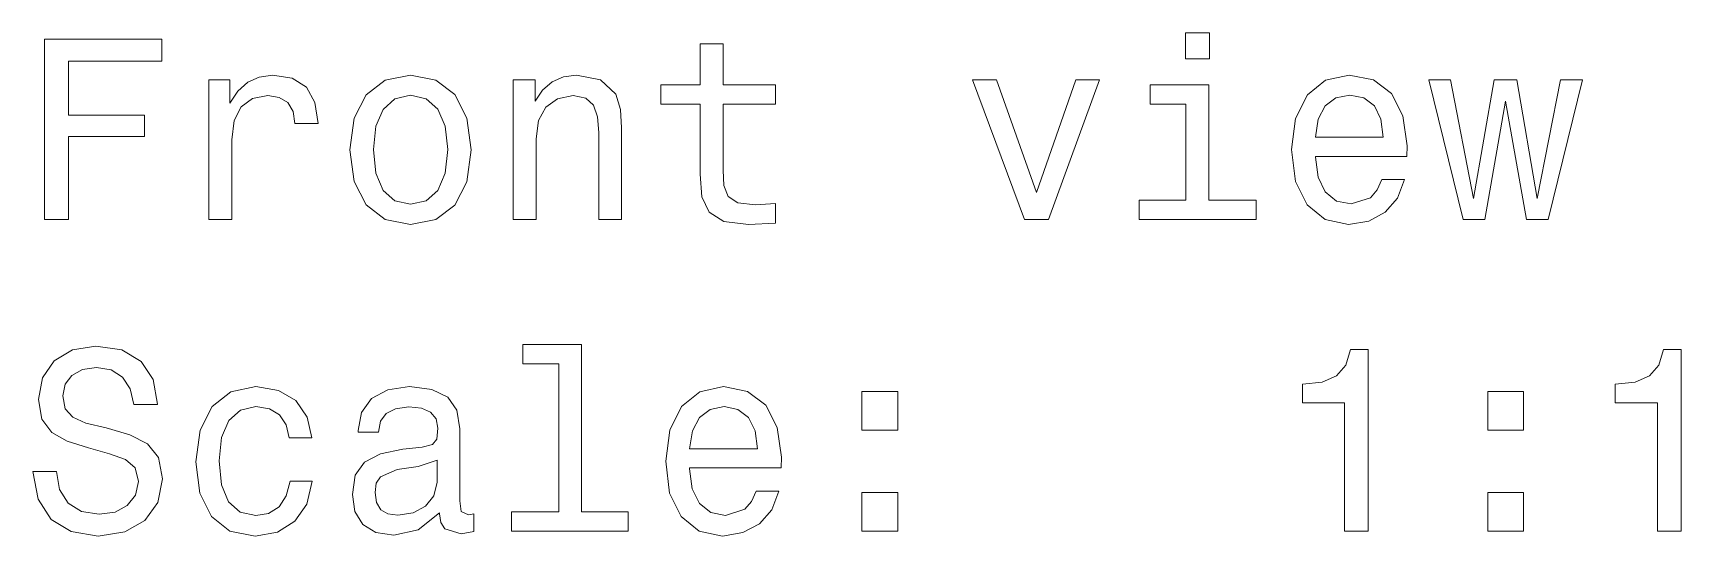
# Model space of a CAD drawing. Extents: x 140 to 280, y -30 to 159.
# Drawn here: x 194.62 to 226.6, y -29.8 to -20.04 of the extents above.
import ezdxf

# ---------------------------------------------------------------- set-up
doc = ezdxf.new("R2010")
doc.units = 0

msp = doc.modelspace()

# ---------------------------------------------------------------- linework, layer by layer
at = {"color": 7, "lineweight": 13}
for points in [[(217.452057, -20.03751), (216.983047, -20.03751), (216.983047, -20.541832), (217.452057, -20.541832)], [(194.838226, -23.658546), (195.307251, -23.658546), (195.307251, -22.049757), (196.779877, -22.049757), (196.779877, -21.631168), (195.307251, -21.631168), (195.307251, -20.582178), (197.117767, -20.582178), (197.117767, -20.158546), (194.838226, -20.158546)], [(207.567337, -21.419353), (207.567337, -22.775982), (207.597595, -23.214743), (207.7388, -23.517336), (208.021225, -23.69385), (208.500336, -23.754368), (209.024826, -23.729151), (209.024826, -23.345867), (208.641541, -23.376125), (208.293564, -23.335779), (208.106964, -23.2097), (208.026276, -22.997883), (208.011139, -22.700333), (208.011139, -21.419353), (209.024826, -21.419353), (209.024826, -21.041111), (208.011139, -21.041111), (208.011139, -20.249325), (207.567337, -20.249325), (207.567337, -21.041111), (206.800766, -21.041111), (206.800766, -21.419353)], [(198.030594, -23.658546), (198.474396, -23.658546), (198.474396, -22.110275), (198.519791, -21.737076), (198.65596, -21.469786), (198.877853, -21.308403), (199.1754, -21.252926), (199.397308, -21.288229), (199.563736, -21.389093), (199.664597, -21.560564), (199.699905, -21.792553), (200.148743, -21.792553), (200.088226, -21.38405), (199.921799, -21.091543), (199.644424, -20.915031), (199.26619, -20.854511), (199.008972, -20.894857), (198.787079, -20.995722), (198.590393, -21.167192), (198.434052, -21.399181), (198.434052, -20.950333), (198.030594, -20.950333)], [(200.769073, -22.306961), (200.849762, -22.922235), (201.081741, -23.376125), (201.449905, -23.658546), (201.944138, -23.754368), (202.433334, -23.658546), (202.801483, -23.381168), (203.033478, -22.927279), (203.119217, -22.306961), (203.033478, -21.691689), (202.801483, -21.232754), (202.433334, -20.955376), (201.944138, -20.854511), (201.449905, -20.955376), (201.081741, -21.237797), (200.849762, -21.691689)], [(203.936218, -23.658546), (204.38002, -23.658546), (204.38002, -22.095146), (204.4254, -21.737076), (204.571655, -21.474829), (204.798599, -21.313446), (205.101196, -21.252926), (205.343277, -21.30336), (205.494568, -21.439526), (205.570221, -21.666471), (205.595428, -21.969065), (205.595428, -23.658546), (206.039246, -23.658546), (206.039246, -21.878286), (206.019073, -21.520218), (205.928284, -21.222668), (205.630737, -20.950333), (205.166763, -20.854511), (204.909561, -20.889814), (204.692703, -20.985636), (204.506104, -21.147018), (204.359848, -21.363878), (204.359848, -20.950333), (203.936218, -20.950333)], [(213.856247, -23.658546), (214.325256, -23.658546), (215.313736, -20.950333), (214.854797, -20.950333), (214.093277, -23.13405), (213.31662, -20.950333), (212.852646, -20.950333)], [(217.436935, -23.285347), (217.436935, -21.041111), (216.297165, -21.041111), (216.297165, -21.419353), (216.993134, -21.419353), (216.993134, -23.285347), (216.085358, -23.285347), (216.085358, -23.658546), (218.354797, -23.658546), (218.354797, -23.285347)], [(219.504654, -22.433043), (221.279877, -22.433043), (221.284912, -22.226271), (221.204224, -21.646299), (220.98233, -21.212582), (220.629303, -20.950333), (220.160278, -20.854511), (219.70134, -20.955376), (219.348312, -21.237797), (219.121368, -21.696732), (219.04068, -22.301918), (219.116333, -22.922235), (219.343277, -23.376125), (219.691254, -23.658546), (220.145142, -23.754368), (220.538513, -23.688807), (220.861282, -23.517336), (221.098312, -23.245001), (221.234482, -22.881889), (220.795715, -22.881889), (220.704941, -23.083618), (220.573822, -23.234915), (220.200623, -23.355953), (219.913162, -23.300478), (219.696304, -23.123964), (219.555084, -22.8365), (219.504654, -22.448172)], [(222.792847, -23.658546), (223.196304, -21.358835), (223.599762, -23.658546), (224.023392, -23.658546), (224.689087, -20.950333), (224.260422, -20.950333), (223.811569, -23.250046), (223.413162, -20.950333), (222.974396, -20.950333), (222.575989, -23.250046), (222.127136, -20.950333), (221.703506, -20.950333), (222.369202, -23.658546)], [(201.222961, -22.301918), (201.268341, -21.848028), (201.409561, -21.520218), (201.636505, -21.318489), (201.944138, -21.247883), (202.246735, -21.318489), (202.473679, -21.515175), (202.614883, -21.848028), (202.665314, -22.301918), (202.614883, -22.760853), (202.473679, -23.093704), (202.246735, -23.295435), (201.944138, -23.360996), (201.636505, -23.295435), (201.409561, -23.093704), (201.268341, -22.760853)], [(219.504654, -22.059843), (219.560135, -21.711861), (219.696304, -21.454657), (219.903076, -21.298317), (220.175415, -21.24284), (220.442703, -21.298317), (220.649475, -21.454657), (220.775543, -21.711861), (220.820938, -22.059843)], [(195.075256, -28.550476), (194.616333, -28.550476), (194.717194, -29.085058), (194.96936, -29.47843), (195.357681, -29.715462), (195.882172, -29.801197), (196.401627, -29.720505), (196.789963, -29.498604), (197.037079, -29.150621), (197.127853, -28.691687), (197.0522, -28.278143), (196.840393, -28.010851), (196.497452, -27.834339), (196.038513, -27.703215), (195.645142, -27.607393), (195.387939, -27.496441), (195.241684, -27.335058), (195.196304, -27.082897), (195.241684, -26.855951), (195.372818, -26.684483), (195.574539, -26.568489), (195.851913, -26.528143), (196.134338, -26.578575), (196.356247, -26.714741), (196.502502, -26.941687), (196.573105, -27.249325), (197.032028, -27.249325), (197.032028, -27.239237), (196.95134, -26.765175), (196.71431, -26.412148), (196.34111, -26.190247), (195.836792, -26.114597), (195.382904, -26.190247), (195.029877, -26.402061), (194.802933, -26.729872), (194.722229, -27.153503), (194.787796, -27.531744), (194.979446, -27.78895), (195.282028, -27.960419), (195.695572, -28.091543), (196.10408, -28.207537), (196.411713, -28.318487), (196.598312, -28.479872), (196.663879, -28.742119), (196.603363, -29.009411), (196.447021, -29.21114), (196.209991, -29.337219), (195.902344, -29.377565), (195.559418, -29.32209), (195.297165, -29.160707), (195.130737, -28.898458)], [(204.818771, -26.457537), (204.818771, -29.332176), (203.90596, -29.332176), (203.90596, -29.705376), (206.170364, -29.705376), (206.170364, -29.332176), (205.262589, -29.332176), (205.262589, -26.084339), (204.122818, -26.084339), (204.122818, -26.457537)], [(220.069504, -29.705376), (220.528427, -29.705376), (220.528427, -26.180161), (220.185486, -26.180161), (220.094711, -26.487797), (219.913162, -26.694569), (219.635773, -26.815605), (219.252502, -26.855951), (219.252502, -27.214022), (220.069504, -27.214022)], [(226.141541, -29.705376), (226.600479, -29.705376), (226.600479, -26.180161), (226.257538, -26.180161), (226.166763, -26.487797), (225.985199, -26.694569), (225.707825, -26.815605), (225.324539, -26.855951), (225.324539, -27.214022), (226.141541, -27.214022)], [(199.588943, -27.894857), (200.02771, -27.894857), (199.936935, -27.491398), (199.720078, -27.173676), (199.382172, -26.97699), (198.94342, -26.90134), (198.459274, -27.002205), (198.09111, -27.284626), (197.859131, -27.743561), (197.778427, -28.358833), (197.85408, -28.969065), (198.081024, -29.422955), (198.439087, -29.705376), (198.928284, -29.801197), (199.362, -29.725548), (199.699905, -29.513733), (199.931885, -29.18088), (200.032761, -28.737076), (199.609131, -28.737076), (199.533478, -29.019497), (199.392258, -29.231312), (199.190536, -29.362436), (198.94342, -29.402782), (198.635773, -29.337219), (198.413879, -29.13549), (198.27771, -28.807682), (198.232315, -28.343704), (198.27771, -27.889814), (198.418915, -27.562004), (198.645874, -27.360275), (198.94342, -27.289669), (199.205658, -27.335058), (199.402344, -27.451054), (199.533478, -27.642696)], [(202.508972, -29.35235), (202.508972, -29.367479), (202.534195, -29.53895), (202.609848, -29.659986), (202.927567, -29.755808), (203.174683, -29.715462), (203.174683, -29.372522), (203.068771, -29.387651), (202.927567, -29.32209), (202.902344, -29.120361), (202.902344, -27.718344), (202.841827, -27.360275), (202.665314, -27.108114), (202.357681, -26.956818), (201.923965, -26.90134), (201.500336, -26.961861), (201.187653, -27.133329), (200.990967, -27.400621), (200.9254, -27.753647), (200.9254, -27.783905), (201.323822, -27.783905), (201.359131, -27.57209), (201.470078, -27.420794), (201.651627, -27.330015), (201.908829, -27.294712), (202.15596, -27.319929), (202.332474, -27.395576), (202.43837, -27.526701), (202.473679, -27.708258), (202.453506, -27.920073), (202.372818, -28.02598), (202.171082, -28.076412), (201.792847, -28.116758), (201.359131, -28.207537), (201.051483, -28.368919), (200.869934, -28.621082), (200.814453, -28.99428), (200.864883, -29.327133), (201.021225, -29.574251), (201.273392, -29.730593), (201.621368, -29.786068), (202.090393, -29.680159)], [(207.360565, -28.479872), (209.135773, -28.479872), (209.140823, -28.2731), (209.060135, -27.693129), (208.838226, -27.259411), (208.485199, -26.997162), (208.01619, -26.90134), (207.557251, -27.002205), (207.204224, -27.284626), (206.97728, -27.743561), (206.896591, -28.348747), (206.972229, -28.969065), (207.199188, -29.422955), (207.547165, -29.705376), (208.001053, -29.801197), (208.394424, -29.735636), (208.717194, -29.564165), (208.954224, -29.29183), (209.090393, -28.928719), (208.651627, -28.928719), (208.560852, -29.130447), (208.429733, -29.281744), (208.056534, -29.402782), (207.769073, -29.347307), (207.5522, -29.170794), (207.410995, -28.883329), (207.360565, -28.495001)], [(210.704224, -27.748604), (211.400192, -27.748604), (211.400192, -26.997162), (210.704224, -26.997162)], [(222.848312, -27.748604), (223.544281, -27.748604), (223.544281, -26.997162), (222.848312, -26.997162)], [(207.360565, -28.106672), (207.416046, -27.75869), (207.5522, -27.501486), (207.758972, -27.345146), (208.031311, -27.289669), (208.298599, -27.345146), (208.505371, -27.501486), (208.631454, -27.75869), (208.676849, -28.106672)], [(202.458542, -28.757248), (202.398026, -29.019497), (202.236649, -29.221226), (201.994568, -29.35235), (201.697021, -29.397739), (201.505371, -29.372522), (201.369217, -29.29183), (201.283478, -29.150621), (201.258255, -28.953936), (201.278427, -28.777422), (201.359131, -28.65134), (201.681885, -28.51013), (202.090393, -28.449612), (202.458542, -28.328575)], [(210.704224, -29.705376), (211.400192, -29.705376), (211.400192, -28.953936), (210.704224, -28.953936)], [(222.848312, -29.705376), (223.544281, -29.705376), (223.544281, -28.953936), (222.848312, -28.953936)]]:
    msp.add_lwpolyline(points, close=True, dxfattribs=at)

doc.saveas('drawing.dxf')
